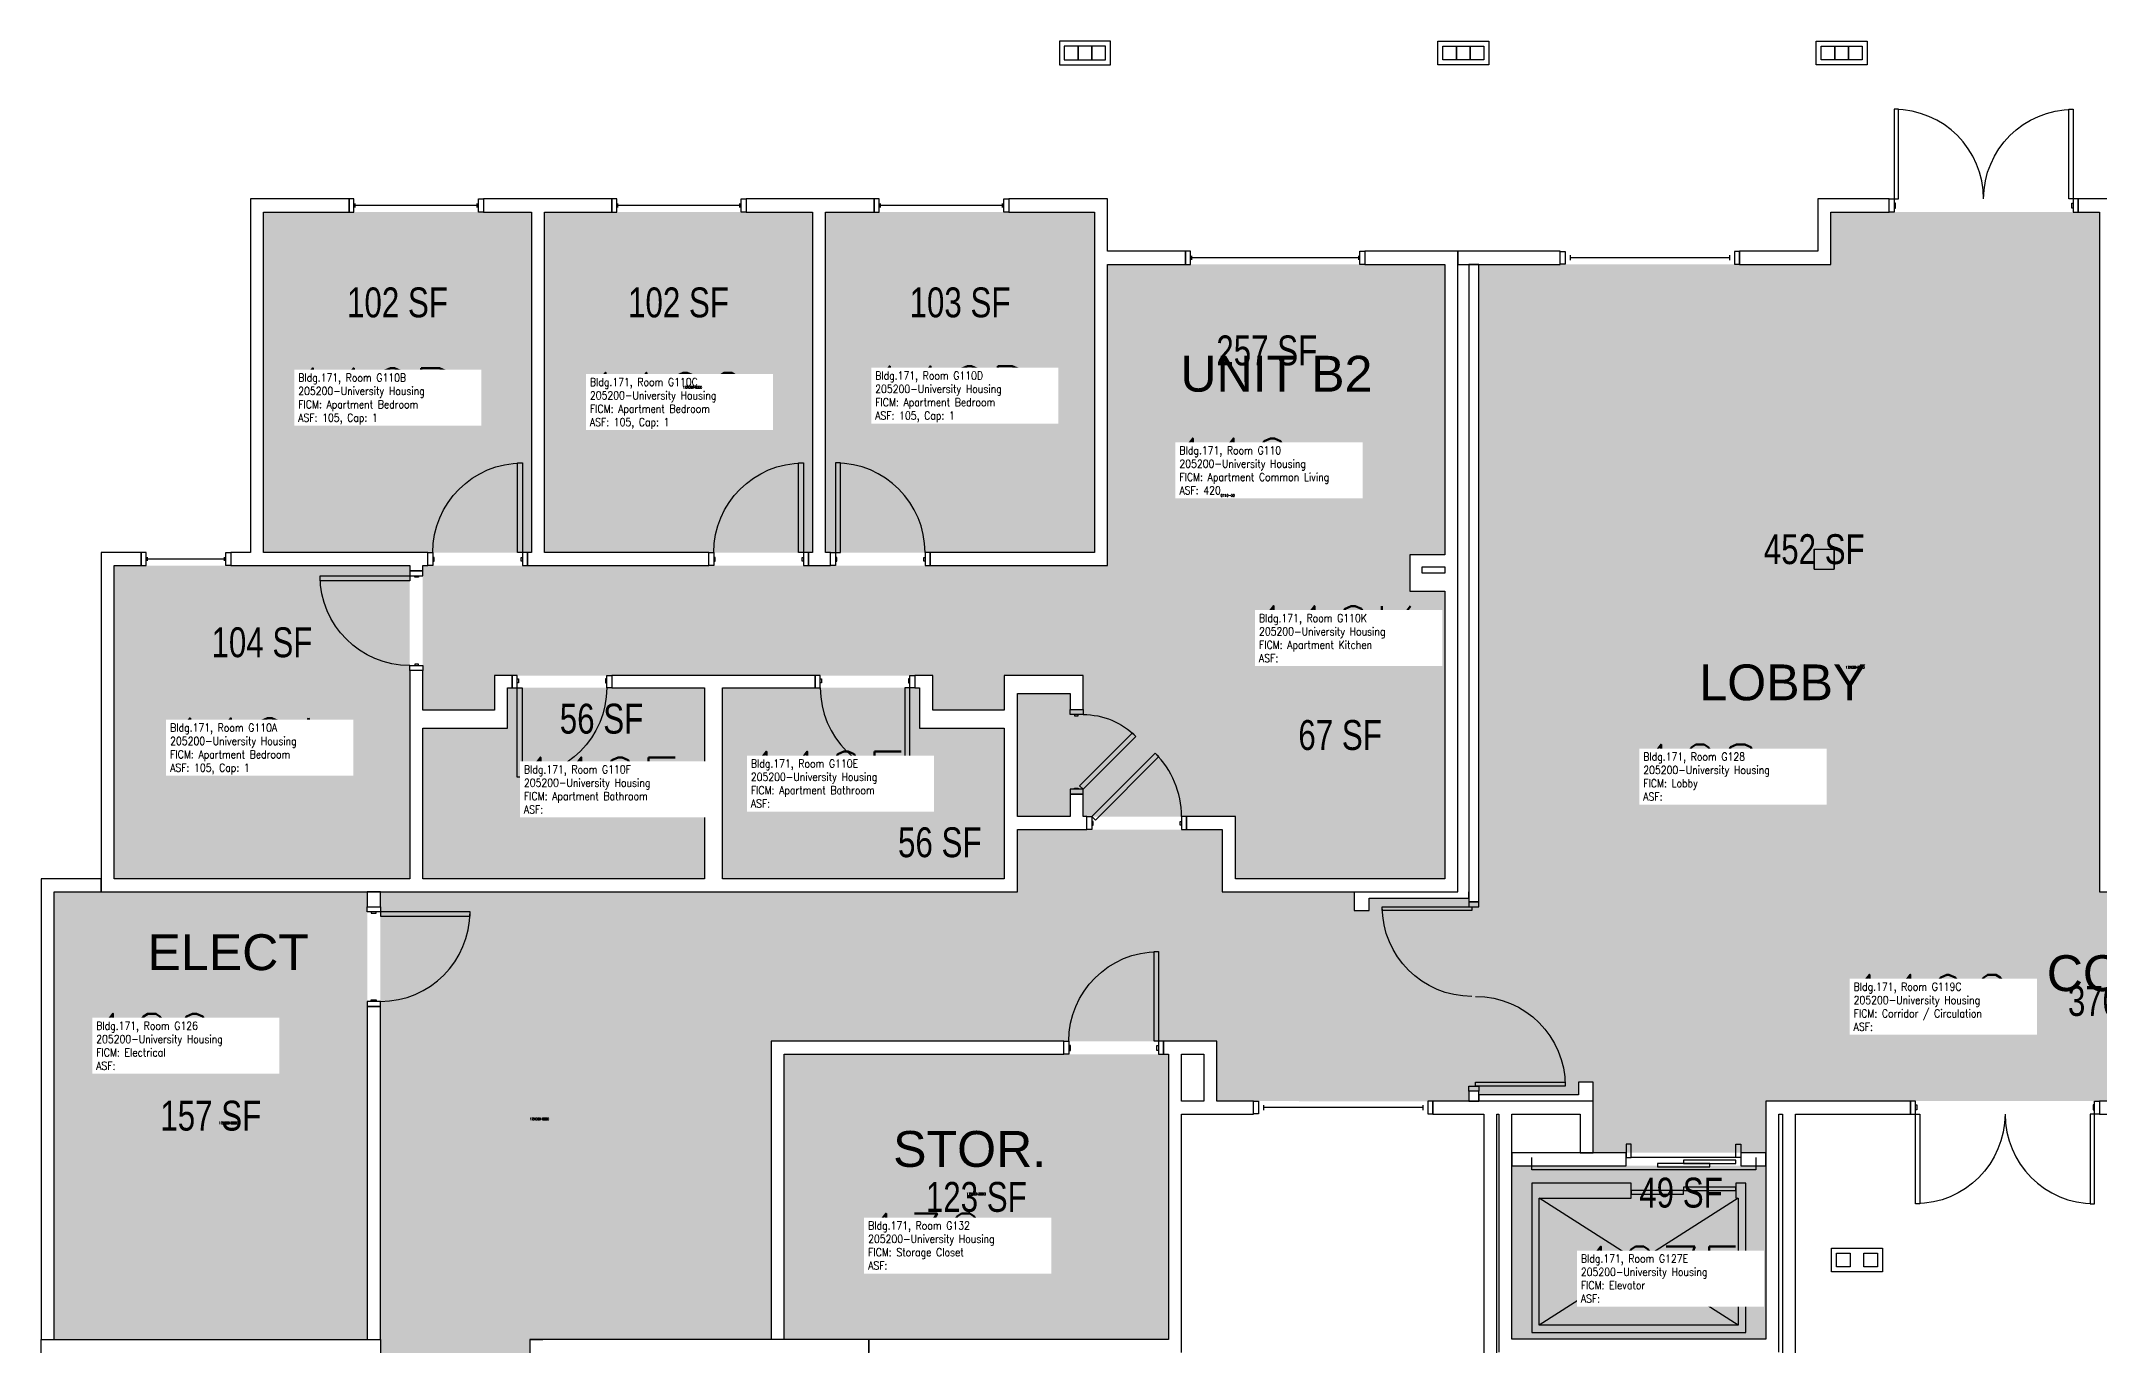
# Model space of a CAD drawing. Header units: inches. Extents: x 1063 to 4030, y -1482 to 1669.
# Drawn here: x 1205 to 2032, y 1145 to 1669 of the extents above; entities that cross this region are included whole.
import ezdxf
from ezdxf.enums import TextEntityAlignment as Align

# ---------------------------------------------------------------- set-up
doc = ezdxf.new("R2010")
doc.units = ezdxf.units.IN
doc.header["$LTSCALE"] = 192
doc.header["$MEASUREMENT"] = 0
for name, color, linetype in [('A-AREA-IDEN', 1, 'Continuous'), ('A-DOOR', 2, 'Continuous'), ('A-GLAZ', 1, 'Continuous'), ('A-IDEN-RNUM', 7, 'Continuous'), ('A-IDEN-SNUM', 4, 'Continuous'), ('A-IDEN-VNUM', 4, 'Continuous'), ('A-WALL', 5, 'Continuous'), ('AREA-TEXT', 3, 'Continuous'), ('Rooms-Category-Color', 7, 'Continuous'), ('Rooms-College-Color', 7, 'Continuous'), ('Rooms-Department-Color', 7, 'Continuous'), ('Rooms-Division-Color', 7, 'Continuous'), ('Rooms-Information', 7, 'Continuous')]:
    doc.layers.add(name, color=color, linetype=linetype)
doc.styles.add('AREA', font='arial.ttf', dxfattribs={"width": 0.75, "height": 12})
doc.styles.add('ROOMSNUMBER', font='txt.shx', dxfattribs={"height": 0.03})
doc.styles.add('ROOMVNUMBER', font='simplex.shx', dxfattribs={"width": 0.85})
doc.styles.get("Standard").update_dxf_attribs({"font": 'arial.ttf'})

msp = doc.modelspace()

# ---------------------------------------------------------------- hatches: boundary and pattern name
h = msp.add_hatch()
h.set_pattern_fill('ANSI31', color=256, style=0)
h.set_pattern_definition([(45, (1169.63128, 1978.21835), (-0.088388348, 0.088388348), [])])
h.paths.add_polyline_path([(1501.1, 1394.27), (1559.84, 1394.27), (1559.84, 1385.06), (1501.1, 1385.06)], flags=9)
at = {"layer": 'Rooms-Category-Color', "true_color": 0x728ef3}
for points in [[(1401.74, 1600.13), (1294.11, 1600.13), (1294.11, 1463.38), (1401.75, 1463.39), (1401.75, 1599.68)], [(1406.99, 1600.13), (1514.61, 1600.13), (1514.63, 1463.39), (1406.99, 1463.38), (1407, 1599.68)], [(1519.86, 1600.13), (1627.86, 1600.13), (1627.86, 1463.38), (1519.86, 1463.38), (1519.88, 1599.68)], [(1768.61, 1579.13), (1633.11, 1579.13), (1633.11, 1458.13), (1358.11, 1458.13), (1358.11, 1400.13), (1386.86, 1400.13), (1386.86, 1414), (1562.9, 1414), (1562.9, 1400.13), (1591.65, 1400.13), (1591.65, 1414), (1623.34, 1414), (1623.34, 1400.38), (1618.09, 1400.38), (1618.09, 1406.75), (1596.9, 1406.75), (1596.9, 1357.38), (1618.09, 1357.38), (1618.09, 1366.38), (1623.34, 1366.38), (1623.34, 1357.38), (1684.47, 1357.38), (1684.47, 1447.88), (1754.61, 1447.88), (1754.61, 1462.5), (1768.61, 1462.5)], [(1234.13, 1332.38), (1234.11, 1458.13), (1352.86, 1458.13), (1352.86, 1332.38)], [(1768.61, 1447.88), (1768.61, 1332.38), (1684.47, 1332.38), (1684.47, 1447.88)], [(1392.13, 1409.12), (1471.25, 1409.12), (1471.25, 1332.38), (1358.13, 1332.38), (1358.11, 1392.88), (1392.11, 1392.88)], [(1478.52, 1332.38), (1591.65, 1332.38), (1591.65, 1392.88), (1557.65, 1392.88), (1557.65, 1409.12), (1478.5, 1409.12)], [(1503.29, 1261.88), (1657.56, 1261.88), (1657.56, 1147.37), (1503.29, 1147.37)]]:
    msp.add_hatch(color=171, dxfattribs=at).paths.add_polyline_path(points)
at = {"layer": 'Rooms-Category-Color', "true_color": 0xadadad}
for points in [[(1782.24, 1579.13), (1782.24, 1327.13), (2031.61, 1327.13), (2031.61, 1600.13), (1923.61, 1600.13), (1923.61, 1579.13)], [(1341.06, 62.62), (1341.06, 430.66), (1316.06, 430.66), (1316.06, 512.98), (1341.06, 512.98), (1341.06, 697.02), (1316.06, 697.02), (1316.06, 779.34), (1341.06, 779.34), (1341.06, 1327.13), (1596.9, 1327.13), (1596.9, 1352.13), (1679.22, 1352.13), (1679.22, 1327.13), (1732.24, 1327.13), (1732.24, 1319.62), (1732.24, 1243.02), (1677.06, 1243.13), (1677.06, 1267.13), (1498.04, 1267.13), (1498.04, 1147.37), (1401.06, 1147.37), (1401.06, 1066.49), (1429.69, 1066.49), (1429.69, 1002.74), (1401.06, 1002.74), (1401.06, 512.98), (1426.06, 512.98), (1426.06, 430.66), (1401.06, 430.66), (1401.06, 62.62)], [(1210.06, 1327.13), (1335.81, 1327.13), (1335.81, 1147.37), (1210.06, 1147.37)], [(2373.33, 1275.37), (2369.79, 1278.9), (2351.87, 1296.82), (2321.57, 1327.13), (2031.61, 1327.13), (1782.24, 1327.13), (1782.24, 1323.13), (1778.24, 1323.13), (1778.24, 1324.63), (1738.24, 1324.63), (1738.24, 1319.62), (1732.24, 1319.62), (1732.24, 1243.02), (1763.74, 1242.96), (1778.24, 1243.13), (1778.24, 1247.13), (1782.24, 1247.13), (1782.24, 1245.63), (1822.24, 1245.63), (1822.24, 1250.63), (1828.24, 1250.63), (1828.24, 1222.38), (1897.49, 1222.38), (1897.49, 1243.13), (2320.71, 1243.13), (2327.36, 1236.48), (2330.9, 1232.94)], [(1795.49, 1147.5), (1897.49, 1147.5), (1897.49, 1217.13), (1795.49, 1217.13)]]:
    msp.add_hatch(color=253, dxfattribs=at).paths.add_polyline_path(points)
at = {"layer": 'Rooms-College-Color', "true_color": 0xadadad}
for points in [[(1401.74, 1600.13), (1294.11, 1600.13), (1294.11, 1463.38), (1401.75, 1463.39), (1401.75, 1599.68)], [(1406.99, 1600.13), (1514.61, 1600.13), (1514.63, 1463.39), (1406.99, 1463.38), (1407, 1599.68)], [(1519.86, 1600.13), (1627.86, 1600.13), (1627.86, 1463.38), (1519.86, 1463.38), (1519.88, 1599.68)], [(1782.24, 1579.13), (1782.24, 1327.13), (2031.61, 1327.13), (2031.61, 1600.13), (1923.61, 1600.13), (1923.61, 1579.13)], [(1768.61, 1579.13), (1633.11, 1579.13), (1633.11, 1458.13), (1358.11, 1458.13), (1358.11, 1400.13), (1386.86, 1400.13), (1386.86, 1414), (1562.9, 1414), (1562.9, 1400.13), (1591.65, 1400.13), (1591.65, 1414), (1623.34, 1414), (1623.34, 1400.38), (1618.09, 1400.38), (1618.09, 1406.75), (1596.9, 1406.75), (1596.9, 1357.38), (1618.09, 1357.38), (1618.09, 1366.38), (1623.34, 1366.38), (1623.34, 1357.38), (1684.47, 1357.38), (1684.47, 1447.88), (1754.61, 1447.88), (1754.61, 1462.5), (1768.61, 1462.5)], [(1234.13, 1332.38), (1234.11, 1458.13), (1352.86, 1458.13), (1352.86, 1332.38)], [(1768.61, 1447.88), (1768.61, 1332.38), (1684.47, 1332.38), (1684.47, 1447.88)], [(1392.13, 1409.12), (1471.25, 1409.12), (1471.25, 1332.38), (1358.13, 1332.38), (1358.11, 1392.88), (1392.11, 1392.88)], [(1478.52, 1332.38), (1591.65, 1332.38), (1591.65, 1392.88), (1557.65, 1392.88), (1557.65, 1409.12), (1478.5, 1409.12)], [(1341.06, 62.62), (1341.06, 430.66), (1316.06, 430.66), (1316.06, 512.98), (1341.06, 512.98), (1341.06, 697.02), (1316.06, 697.02), (1316.06, 779.34), (1341.06, 779.34), (1341.06, 1327.13), (1596.9, 1327.13), (1596.9, 1352.13), (1679.22, 1352.13), (1679.22, 1327.13), (1732.24, 1327.13), (1732.24, 1319.62), (1732.24, 1243.02), (1677.06, 1243.13), (1677.06, 1267.13), (1498.04, 1267.13), (1498.04, 1147.37), (1401.06, 1147.37), (1401.06, 1066.49), (1429.69, 1066.49), (1429.69, 1002.74), (1401.06, 1002.74), (1401.06, 512.98), (1426.06, 512.98), (1426.06, 430.66), (1401.06, 430.66), (1401.06, 62.62)], [(1210.06, 1327.13), (1335.81, 1327.13), (1335.81, 1147.37), (1210.06, 1147.37)], [(2373.33, 1275.37), (2369.79, 1278.9), (2351.87, 1296.82), (2321.57, 1327.13), (2031.61, 1327.13), (1782.24, 1327.13), (1782.24, 1323.13), (1778.24, 1323.13), (1778.24, 1324.63), (1738.24, 1324.63), (1738.24, 1319.62), (1732.24, 1319.62), (1732.24, 1243.02), (1763.74, 1242.96), (1778.24, 1243.13), (1778.24, 1247.13), (1782.24, 1247.13), (1782.24, 1245.63), (1822.24, 1245.63), (1822.24, 1250.63), (1828.24, 1250.63), (1828.24, 1222.38), (1897.49, 1222.38), (1897.49, 1243.13), (2320.71, 1243.13), (2327.36, 1236.48), (2330.9, 1232.94)], [(1503.29, 1261.88), (1657.56, 1261.88), (1657.56, 1147.37), (1503.29, 1147.37)], [(1795.49, 1147.5), (1897.49, 1147.5), (1897.49, 1217.13), (1795.49, 1217.13)]]:
    msp.add_hatch(color=253, dxfattribs=at).paths.add_polyline_path(points)
at = {"layer": 'Rooms-Department-Color', "true_color": 0x604aed}
for points in [[(1401.74, 1600.13), (1294.11, 1600.13), (1294.11, 1463.38), (1401.75, 1463.39), (1401.75, 1599.68)], [(1406.99, 1600.13), (1514.61, 1600.13), (1514.63, 1463.39), (1406.99, 1463.38), (1407, 1599.68)], [(1519.86, 1600.13), (1627.86, 1600.13), (1627.86, 1463.38), (1519.86, 1463.38), (1519.88, 1599.68)], [(1768.61, 1579.13), (1633.11, 1579.13), (1633.11, 1458.13), (1358.11, 1458.13), (1358.11, 1400.13), (1386.86, 1400.13), (1386.86, 1414), (1562.9, 1414), (1562.9, 1400.13), (1591.65, 1400.13), (1591.65, 1414), (1623.34, 1414), (1623.34, 1400.38), (1618.09, 1400.38), (1618.09, 1406.75), (1596.9, 1406.75), (1596.9, 1357.38), (1618.09, 1357.38), (1618.09, 1366.38), (1623.34, 1366.38), (1623.34, 1357.38), (1684.47, 1357.38), (1684.47, 1447.88), (1754.61, 1447.88), (1754.61, 1462.5), (1768.61, 1462.5)], [(1234.13, 1332.38), (1234.11, 1458.13), (1352.86, 1458.13), (1352.86, 1332.38)], [(1768.61, 1447.88), (1768.61, 1332.38), (1684.47, 1332.38), (1684.47, 1447.88)], [(1392.13, 1409.12), (1471.25, 1409.12), (1471.25, 1332.38), (1358.13, 1332.38), (1358.11, 1392.88), (1392.11, 1392.88)], [(1478.52, 1332.38), (1591.65, 1332.38), (1591.65, 1392.88), (1557.65, 1392.88), (1557.65, 1409.12), (1478.5, 1409.12)], [(1503.29, 1261.88), (1657.56, 1261.88), (1657.56, 1147.37), (1503.29, 1147.37)]]:
    msp.add_hatch(color=173, dxfattribs=at).paths.add_polyline_path(points)
at = {"layer": 'Rooms-Department-Color', "true_color": 0xacacac}
for points in [[(1782.24, 1579.13), (1782.24, 1327.13), (2031.61, 1327.13), (2031.61, 1600.13), (1923.61, 1600.13), (1923.61, 1579.13)], [(1341.06, 62.62), (1341.06, 430.66), (1316.06, 430.66), (1316.06, 512.98), (1341.06, 512.98), (1341.06, 697.02), (1316.06, 697.02), (1316.06, 779.34), (1341.06, 779.34), (1341.06, 1327.13), (1596.9, 1327.13), (1596.9, 1352.13), (1679.22, 1352.13), (1679.22, 1327.13), (1732.24, 1327.13), (1732.24, 1319.62), (1732.24, 1243.02), (1677.06, 1243.13), (1677.06, 1267.13), (1498.04, 1267.13), (1498.04, 1147.37), (1401.06, 1147.37), (1401.06, 1066.49), (1429.69, 1066.49), (1429.69, 1002.74), (1401.06, 1002.74), (1401.06, 512.98), (1426.06, 512.98), (1426.06, 430.66), (1401.06, 430.66), (1401.06, 62.62)], [(1210.06, 1327.13), (1335.81, 1327.13), (1335.81, 1147.37), (1210.06, 1147.37)], [(2373.33, 1275.37), (2369.79, 1278.9), (2351.87, 1296.82), (2321.57, 1327.13), (2031.61, 1327.13), (1782.24, 1327.13), (1782.24, 1323.13), (1778.24, 1323.13), (1778.24, 1324.63), (1738.24, 1324.63), (1738.24, 1319.62), (1732.24, 1319.62), (1732.24, 1243.02), (1763.74, 1242.96), (1778.24, 1243.13), (1778.24, 1247.13), (1782.24, 1247.13), (1782.24, 1245.63), (1822.24, 1245.63), (1822.24, 1250.63), (1828.24, 1250.63), (1828.24, 1222.38), (1897.49, 1222.38), (1897.49, 1243.13), (2320.71, 1243.13), (2327.36, 1236.48), (2330.9, 1232.94)], [(1795.49, 1147.5), (1897.49, 1147.5), (1897.49, 1217.13), (1795.49, 1217.13)]]:
    msp.add_hatch(color=253, dxfattribs=at).paths.add_polyline_path(points)
at = {"layer": 'Rooms-Division-Color', "true_color": 0x604aed}
for points in [[(1401.74, 1600.13), (1294.11, 1600.13), (1294.11, 1463.38), (1401.75, 1463.39), (1401.75, 1599.68)], [(1406.99, 1600.13), (1514.61, 1600.13), (1514.63, 1463.39), (1406.99, 1463.38), (1407, 1599.68)], [(1519.86, 1600.13), (1627.86, 1600.13), (1627.86, 1463.38), (1519.86, 1463.38), (1519.88, 1599.68)], [(1768.61, 1579.13), (1633.11, 1579.13), (1633.11, 1458.13), (1358.11, 1458.13), (1358.11, 1400.13), (1386.86, 1400.13), (1386.86, 1414), (1562.9, 1414), (1562.9, 1400.13), (1591.65, 1400.13), (1591.65, 1414), (1623.34, 1414), (1623.34, 1400.38), (1618.09, 1400.38), (1618.09, 1406.75), (1596.9, 1406.75), (1596.9, 1357.38), (1618.09, 1357.38), (1618.09, 1366.38), (1623.34, 1366.38), (1623.34, 1357.38), (1684.47, 1357.38), (1684.47, 1447.88), (1754.61, 1447.88), (1754.61, 1462.5), (1768.61, 1462.5)], [(1234.13, 1332.38), (1234.11, 1458.13), (1352.86, 1458.13), (1352.86, 1332.38)], [(1768.61, 1447.88), (1768.61, 1332.38), (1684.47, 1332.38), (1684.47, 1447.88)], [(1392.13, 1409.12), (1471.25, 1409.12), (1471.25, 1332.38), (1358.13, 1332.38), (1358.11, 1392.88), (1392.11, 1392.88)], [(1478.52, 1332.38), (1591.65, 1332.38), (1591.65, 1392.88), (1557.65, 1392.88), (1557.65, 1409.12), (1478.5, 1409.12)], [(1503.29, 1261.88), (1657.56, 1261.88), (1657.56, 1147.37), (1503.29, 1147.37)]]:
    msp.add_hatch(color=173, dxfattribs=at).paths.add_polyline_path(points)
at = {"layer": 'Rooms-Division-Color', "true_color": 0xadadad}
for points in [[(1782.24, 1579.13), (1782.24, 1327.13), (2031.61, 1327.13), (2031.61, 1600.13), (1923.61, 1600.13), (1923.61, 1579.13)], [(1341.06, 62.62), (1341.06, 430.66), (1316.06, 430.66), (1316.06, 512.98), (1341.06, 512.98), (1341.06, 697.02), (1316.06, 697.02), (1316.06, 779.34), (1341.06, 779.34), (1341.06, 1327.13), (1596.9, 1327.13), (1596.9, 1352.13), (1679.22, 1352.13), (1679.22, 1327.13), (1732.24, 1327.13), (1732.24, 1319.62), (1732.24, 1243.02), (1677.06, 1243.13), (1677.06, 1267.13), (1498.04, 1267.13), (1498.04, 1147.37), (1401.06, 1147.37), (1401.06, 1066.49), (1429.69, 1066.49), (1429.69, 1002.74), (1401.06, 1002.74), (1401.06, 512.98), (1426.06, 512.98), (1426.06, 430.66), (1401.06, 430.66), (1401.06, 62.62)], [(1210.06, 1327.13), (1335.81, 1327.13), (1335.81, 1147.37), (1210.06, 1147.37)], [(2373.33, 1275.37), (2369.79, 1278.9), (2351.87, 1296.82), (2321.57, 1327.13), (2031.61, 1327.13), (1782.24, 1327.13), (1782.24, 1323.13), (1778.24, 1323.13), (1778.24, 1324.63), (1738.24, 1324.63), (1738.24, 1319.62), (1732.24, 1319.62), (1732.24, 1243.02), (1763.74, 1242.96), (1778.24, 1243.13), (1778.24, 1247.13), (1782.24, 1247.13), (1782.24, 1245.63), (1822.24, 1245.63), (1822.24, 1250.63), (1828.24, 1250.63), (1828.24, 1222.38), (1897.49, 1222.38), (1897.49, 1243.13), (2320.71, 1243.13), (2327.36, 1236.48), (2330.9, 1232.94)], [(1795.49, 1147.5), (1897.49, 1147.5), (1897.49, 1217.13), (1795.49, 1217.13)]]:
    msp.add_hatch(color=253, dxfattribs=at).paths.add_polyline_path(points)

# ---------------------------------------------------------------- linework, layer by layer
at = {"layer": 'A-DOOR'}
for p, q in [((1950.77, 1641.38), (1949.02, 1641.38)), ((1949.02, 1641.38), (1949.02, 1605.38)), ((1950.77, 1605.38), (1950.77, 1641.38)), ((2019.27, 1605.38), (2019.27, 1641.38)), ((2019.27, 1641.38), (2021.02, 1641.38)), ((2021.02, 1641.38), (2021.02, 1605.38)), ((1947.02, 1600.13), (1947.02, 1605.38)), ((1947.02, 1605.38), (1949.02, 1605.38)), ((1949.02, 1605.38), (1950.77, 1605.38)), ((1949.02, 1605.38), (1949.02, 1600.13)), ((2021.02, 1605.38), (2019.27, 1605.38)), ((2023.02, 1605.38), (2021.02, 1605.38)), ((2021.02, 1605.38), (2021.02, 1600.13)), ((2023.02, 1600.13), (2023.02, 1605.38)), ((1949.02, 1600.13), (1947.02, 1600.13)), ((1949.64, 1603.63), (1949.02, 1603.63)), ((1949.02, 1603.63), (1949.02, 1601.63)), ((1949.02, 1601.63), (1949.64, 1601.63)), ((1949.64, 1601.63), (1949.64, 1603.63)), ((2020.39, 1601.63), (2020.39, 1603.63)), ((2020.39, 1603.63), (2021.02, 1603.63)), ((2021.02, 1601.63), (2020.39, 1601.63)), ((2021.02, 1603.63), (2021.02, 1601.63)), ((2021.02, 1600.13), (2023.02, 1600.13)), ((1782.24, 1323.13), (1778.24, 1323.13)), ((1778.24, 1323.13), (1778.24, 1321.12)), ((1782.24, 1321.12), (1782.24, 1323.13)), ((1335.81, 1319.13), (1335.81, 1321.12)), ((1335.81, 1321.12), (1341.06, 1321.12)), ((1341.06, 1319.13), (1335.81, 1319.13)), ((1337.31, 1319.13), (1337.31, 1318.5)), ((1339.31, 1319.13), (1337.31, 1319.13)), ((1337.31, 1318.5), (1339.31, 1318.5)), ((1339.31, 1318.5), (1339.31, 1319.13)), ((1341.06, 1321.12), (1341.06, 1319.13)), ((1341.06, 1319.13), (1341.06, 1317.38)), ((1377.06, 1319.13), (1341.06, 1319.13)), ((1341.06, 1317.38), (1377.06, 1317.38)), ((1377.06, 1317.38), (1377.06, 1319.13)), ((1743.49, 1321.12), (1779.49, 1321.12)), ((1743.49, 1319.62), (1743.49, 1321.12)), ((1779.49, 1319.62), (1743.49, 1319.62)), ((1778.24, 1321.12), (1782.24, 1321.12)), ((1779.49, 1321.12), (1779.49, 1319.62)), ((1651.81, 1267.13), (1651.81, 1303.13)), ((1651.81, 1303.13), (1653.56, 1303.13)), ((1653.56, 1303.13), (1653.56, 1267.13)), ((1335.81, 1283.13), (1335.81, 1281.13)), ((1341.06, 1283.13), (1335.81, 1283.13)), ((1337.31, 1283.13), (1337.31, 1283.75)), ((1337.31, 1283.75), (1339.31, 1283.75)), ((1339.31, 1283.13), (1337.31, 1283.13)), ((1339.31, 1283.75), (1339.31, 1283.13)), ((1341.06, 1281.13), (1341.06, 1283.13)), ((1335.81, 1281.13), (1341.06, 1281.13)), ((1615.56, 1261.88), (1615.56, 1267.13)), ((1615.56, 1267.13), (1617.56, 1267.13)), ((1617.56, 1267.13), (1617.56, 1261.88)), ((1618.19, 1265.38), (1617.56, 1265.38)), ((1617.56, 1265.38), (1617.56, 1263.38)), ((1618.19, 1263.38), (1618.19, 1265.38)), ((1653.56, 1267.13), (1651.81, 1267.13)), ((1652.94, 1263.38), (1652.94, 1265.38)), ((1652.94, 1265.38), (1653.56, 1265.38)), ((1655.56, 1267.13), (1653.56, 1267.13)), ((1653.56, 1267.13), (1653.56, 1261.88)), ((1653.56, 1265.38), (1653.56, 1263.38)), ((1655.56, 1261.88), (1655.56, 1267.13)), ((1617.56, 1261.88), (1615.56, 1261.88)), ((1617.56, 1263.38), (1618.19, 1263.38)), ((1653.56, 1263.38), (1652.94, 1263.38)), ((1653.56, 1261.88), (1655.56, 1261.88)), ((1778.24, 1247.13), (1778.24, 1249.13)), ((1778.24, 1249.13), (1782.24, 1249.13)), ((1780.99, 1249.13), (1780.99, 1250.63)), ((1780.99, 1250.63), (1816.99, 1250.63)), ((1816.99, 1249.13), (1780.99, 1249.13)), ((1782.24, 1249.13), (1782.24, 1247.13)), ((1816.99, 1250.63), (1816.99, 1249.13)), ((1782.24, 1247.13), (1778.24, 1247.13)), ((1957.61, 1243.13), (1955.61, 1243.13)), ((1955.61, 1243.13), (1955.61, 1237.88)), ((1957.61, 1237.88), (1957.61, 1243.13)), ((1957.61, 1241.63), (1958.24, 1241.63)), ((1957.61, 1239.63), (1957.61, 1241.63)), ((1958.24, 1241.63), (1958.24, 1239.63)), ((2029.61, 1241.63), (2028.99, 1241.63)), ((2028.99, 1241.63), (2028.99, 1239.63)), ((2029.61, 1243.13), (2031.61, 1243.13)), ((2029.61, 1237.88), (2029.61, 1243.13)), ((2029.61, 1239.63), (2029.61, 1241.63)), ((2031.61, 1243.13), (2031.61, 1237.88)), ((1955.61, 1237.88), (1957.61, 1237.88)), ((1958.24, 1239.63), (1957.61, 1239.63)), ((1957.61, 1237.88), (1959.36, 1237.88)), ((1957.61, 1201.88), (1957.61, 1237.88)), ((1959.36, 1237.88), (1959.36, 1201.88)), ((2029.61, 1237.88), (2027.86, 1237.88)), ((2027.86, 1237.88), (2027.86, 1201.88)), ((2028.99, 1239.63), (2029.61, 1239.63)), ((2029.61, 1201.88), (2029.61, 1237.88)), ((2031.61, 1237.88), (2029.61, 1237.88)), ((1843.49, 1225.75), (1841.49, 1225.75)), ((1841.49, 1225.75), (1841.49, 1220.5)), ((1843.49, 1220.5), (1843.49, 1225.75)), ((1885.49, 1225.75), (1887.49, 1225.75)), ((1885.49, 1220.5), (1885.49, 1225.75)), ((1887.49, 1225.75), (1887.49, 1220.5)), ((1803.49, 1215.5), (1803.49, 1220.5)), ((1841.49, 1220.5), (1843.49, 1220.5)), ((1885.49, 1220.5), (1843.49, 1220.5)), ((1887.49, 1220.5), (1885.49, 1220.5)), ((1893.49, 1220.5), (1893.49, 1215.5)), ((1893.49, 1215.5), (1803.49, 1215.5)), ((1885.49, 1208.5), (1864.49, 1208.5)), ((1864.49, 1208.5), (1864.49, 1207.13)), ((1885.49, 1207.13), (1885.49, 1208.5)), ((1864.49, 1207.13), (1843.49, 1207.13)), ((1843.49, 1207.13), (1843.49, 1205.75)), ((1843.49, 1205.75), (1864.49, 1205.75)), ((1864.49, 1205.75), (1864.49, 1207.13)), ((1864.49, 1207.13), (1885.49, 1207.13)), ((1959.36, 1201.88), (1957.61, 1201.88)), ((2027.86, 1201.88), (2029.61, 1201.88))]:
    msp.add_line(p, q, dxfattribs=at)
for points in [[(1398.11, 1463.38), (1396.11, 1463.38), (1396.11, 1499.38), (1398.11, 1499.38)], [(1510.99, 1463.38), (1508.99, 1463.38), (1508.99, 1499.38), (1510.99, 1499.38)], [(1523.86, 1463.38), (1525.86, 1463.38), (1525.86, 1499.38), (1523.86, 1499.38)], [(1358.11, 1454), (1358.11, 1456), (1352.86, 1456), (1352.86, 1454)], [(1362.11, 1458.13), (1360.11, 1458.13), (1360.11, 1463.38), (1362.11, 1463.38)], [(1362.11, 1459.88), (1362.61, 1459.88), (1362.61, 1461.38), (1362.11, 1461.38)], [(1398.11, 1459.88), (1397.61, 1459.88), (1397.61, 1461.38), (1398.11, 1461.38)], [(1398.11, 1458.13), (1400.11, 1458.13), (1400.11, 1463.38), (1398.11, 1463.38)], [(1474.99, 1458.13), (1472.99, 1458.13), (1472.99, 1463.38), (1474.99, 1463.38)], [(1474.99, 1459.88), (1475.49, 1459.88), (1475.49, 1461.38), (1474.99, 1461.38)], [(1510.99, 1459.88), (1510.49, 1459.88), (1510.49, 1461.38), (1510.99, 1461.38)], [(1510.99, 1458.13), (1512.99, 1458.13), (1512.99, 1463.38), (1510.99, 1463.38)], [(1523.86, 1458.13), (1521.86, 1458.13), (1521.86, 1463.38), (1523.86, 1463.38)], [(1523.86, 1459.88), (1524.36, 1459.88), (1524.36, 1461.38), (1523.86, 1461.38)], [(1559.86, 1459.88), (1559.36, 1459.88), (1559.36, 1461.38), (1559.86, 1461.38)], [(1559.86, 1458.13), (1561.86, 1458.13), (1561.86, 1463.38), (1559.86, 1463.38)], [(1352.86, 1454), (1352.86, 1452), (1316.86, 1452), (1316.86, 1454)], [(1356.36, 1454), (1356.36, 1453.5), (1354.86, 1453.5), (1354.86, 1454)], [(1358.11, 1418), (1358.11, 1416), (1352.86, 1416), (1352.86, 1418)], [(1356.36, 1418), (1356.36, 1418.5), (1354.86, 1418.5), (1354.86, 1418)], [(1396, 1414), (1394, 1414), (1394, 1409.12), (1396, 1409.12)], [(1432, 1414), (1434, 1414), (1434, 1409.12), (1432, 1409.12)], [(1517.75, 1414), (1515.75, 1414), (1515.75, 1409.12), (1517.75, 1409.12)], [(1553.75, 1414), (1555.75, 1414), (1555.75, 1409.12), (1553.75, 1409.12)], [(1396, 1412.62), (1396.5, 1412.62), (1396.5, 1411.12), (1396, 1411.12)], [(1396, 1409.12), (1398, 1409.12), (1398, 1373.12), (1396, 1373.12)], [(1432, 1412.62), (1431.5, 1412.62), (1431.5, 1411.12), (1432, 1411.12)], [(1517.75, 1412.62), (1518.25, 1412.62), (1518.25, 1411.12), (1517.75, 1411.12)], [(1553.75, 1409.12), (1551.75, 1409.12), (1551.75, 1373.12), (1553.75, 1373.12)], [(1553.75, 1412.62), (1553.25, 1412.62), (1553.25, 1411.12), (1553.75, 1411.12)], [(1618.09, 1398.33), (1618.09, 1400.33), (1623.34, 1400.33), (1623.34, 1398.33)], [(1619.84, 1398.33), (1619.84, 1397.83), (1621.34, 1397.83), (1621.34, 1398.33)], [(1623.34, 1368.33), (1621.93, 1369.74), (1643.14, 1390.95), (1644.56, 1389.54)], [(1626.83, 1357.38), (1628.25, 1355.96), (1653.7, 1381.42), (1652.29, 1382.83)], [(1618.09, 1368.33), (1618.09, 1366.33), (1623.34, 1366.33), (1623.34, 1368.33)], [(1619.84, 1368.33), (1619.84, 1368.83), (1621.34, 1368.83), (1621.34, 1368.33)], [(1626.83, 1352.13), (1624.83, 1352.13), (1624.83, 1357.38), (1626.83, 1357.38)], [(1662.83, 1352.13), (1664.83, 1352.13), (1664.83, 1357.38), (1662.83, 1357.38)], [(1626.83, 1353.88), (1627.33, 1353.88), (1627.33, 1355.38), (1626.83, 1355.38)], [(1662.83, 1353.88), (1662.33, 1353.88), (1662.33, 1355.38), (1662.83, 1355.38)], [(1874.99, 1216.63), (1874.99, 1218), (1853.99, 1218), (1853.99, 1216.63)], [(1885.49, 1218), (1885.49, 1219.38), (1864.49, 1219.38), (1864.49, 1218)]]:
    msp.add_lwpolyline(points, close=True, dxfattribs=at)
for centre, start, end in [((1949.02, 1605.38), 0, 90), ((1523.86, 1463.38), 0, 90), ((1553.75, 1409.12), 180, 270), ((1626.83, 1357.38), 0, 45), ((1341.06, 1319.13), 270, 0), ((2029.61, 1237.88), 180, 270)]:
    msp.add_arc(centre, 36, start, end, dxfattribs=at)
at = {"layer": 'A-DOOR', "extrusion": (0, 0, -1)}
for centre, radius, start, end in [((-2021.02, 1605.38), 36, 0, 90), ((-1398.11, 1463.38), 36, 0, 90), ((-1510.99, 1463.38), 36, 0, 90), ((-1352.86, 1454), 36, 270, 0), ((-1396, 1409.12), 36, 180, 270), ((-1623.34, 1368.33), 30, 90, 135), ((-1779.49, 1321.12), 36, 270, 360), ((-1653.56, 1267.13), 36, 360, 90), ((-1780.99, 1249.13), 36, 90, 180), ((-1957.61, 1237.88), 36, 180, 270)]:
    msp.add_arc(centre, radius, start, end, dxfattribs=at)
at = {"layer": 'A-GLAZ'}
for p, q in [((1330.96, 1602), (1330.96, 1603.5)), ((1379.96, 1602.75), (1330.96, 1602.75)), ((1379.96, 1602), (1379.96, 1603.5)), ((1436.49, 1602), (1436.49, 1603.5)), ((1485.49, 1602.75), (1436.49, 1602.75)), ((1485.49, 1602), (1485.49, 1603.5)), ((1541.96, 1602), (1541.96, 1603.5)), ((1590.96, 1602.75), (1541.96, 1602.75)), ((1590.96, 1602), (1590.96, 1603.5)), ((1667, 1581), (1667, 1582.5)), ((1734, 1581.75), (1667, 1581.75)), ((1734, 1581), (1734, 1582.5)), ((1814.98, 1579.25), (1814.98, 1584.25)), ((1814.98, 1584.25), (1816.98, 1584.25)), ((1816.98, 1584.25), (1816.98, 1579.25)), ((1818.98, 1582.75), (1818.98, 1580.75)), ((1882.98, 1581.75), (1818.98, 1581.75)), ((1882.98, 1582.75), (1882.98, 1580.75)), ((1886.98, 1584.25), (1884.98, 1584.25)), ((1884.98, 1584.25), (1884.98, 1579.25)), ((1886.98, 1579.25), (1886.98, 1584.25)), ((1816.98, 1579.25), (1814.98, 1579.25)), ((1884.98, 1579.25), (1886.98, 1579.25)), ((1247.49, 1460), (1247.49, 1461.5)), ((1278.49, 1460.75), (1247.49, 1460.75)), ((1278.49, 1460), (1278.49, 1461.5)), ((1691.74, 1238), (1691.74, 1243)), ((1691.74, 1243), (1693.74, 1243)), ((1693.74, 1243), (1693.74, 1238)), ((1695.74, 1241.5), (1695.74, 1239.5)), ((1759.74, 1240.5), (1695.74, 1240.5)), ((1759.74, 1241.5), (1759.74, 1239.5)), ((1763.74, 1243), (1761.74, 1243)), ((1761.74, 1243), (1761.74, 1238)), ((1763.74, 1238), (1763.74, 1243)), ((1693.74, 1238), (1691.74, 1238)), ((1761.74, 1238), (1763.74, 1238))]:
    msp.add_line(p, q, dxfattribs=at)
for points in [[(1330.46, 1605.38), (1328.46, 1605.38), (1328.46, 1600.13), (1330.46, 1600.13)], [(1380.46, 1605.38), (1382.46, 1605.38), (1382.46, 1600.13), (1380.46, 1600.13)], [(1435.99, 1605.38), (1433.99, 1605.38), (1433.99, 1600.13), (1435.99, 1600.13)], [(1485.99, 1605.38), (1487.99, 1605.38), (1487.99, 1600.13), (1485.99, 1600.13)], [(1541.46, 1605.38), (1539.46, 1605.38), (1539.46, 1600.13), (1541.46, 1600.13)], [(1591.46, 1605.38), (1593.46, 1605.38), (1593.46, 1600.13), (1591.46, 1600.13)], [(1666.5, 1584.38), (1664.5, 1584.38), (1664.5, 1579.13), (1666.5, 1579.13)], [(1734.5, 1584.38), (1736.5, 1584.38), (1736.5, 1579.13), (1734.5, 1579.13)], [(1246.99, 1463.38), (1244.99, 1463.38), (1244.99, 1458.13), (1246.99, 1458.13)], [(1278.99, 1463.38), (1280.99, 1463.38), (1280.99, 1458.13), (1278.99, 1458.13)]]:
    msp.add_lwpolyline(points, close=True, dxfattribs=at)
at = {"layer": 'A-WALL'}
for p, q in [((1634.27, 1668.75), (1613.77, 1668.75)), ((1613.77, 1668.75), (1613.77, 1659.25)), ((1621.27, 1666.75), (1615.77, 1666.75)), ((1615.77, 1666.75), (1615.77, 1661.25)), ((1626.77, 1666.75), (1621.27, 1666.75)), ((1621.27, 1666.75), (1621.27, 1661.25)), ((1621.27, 1661.25), (1621.27, 1666.75)), ((1626.77, 1661.25), (1626.77, 1666.75)), ((1632.27, 1666.75), (1626.77, 1666.75)), ((1626.77, 1666.75), (1626.77, 1661.25)), ((1632.27, 1661.25), (1632.27, 1666.75)), ((1634.27, 1659.25), (1634.27, 1668.75)), ((1765.77, 1668.75), (1786.27, 1668.75)), ((1765.77, 1659.25), (1765.77, 1668.75)), ((1767.77, 1666.75), (1773.27, 1666.75)), ((1767.77, 1661.25), (1767.77, 1666.75)), ((1773.27, 1666.75), (1778.77, 1666.75)), ((1773.27, 1661.25), (1773.27, 1666.75)), ((1773.27, 1666.75), (1773.27, 1661.25)), ((1778.77, 1666.75), (1778.77, 1661.25)), ((1778.77, 1666.75), (1784.27, 1666.75)), ((1778.77, 1661.25), (1778.77, 1666.75)), ((1784.27, 1666.75), (1784.27, 1661.25)), ((1786.27, 1668.75), (1786.27, 1659.25)), ((1917.77, 1668.75), (1938.27, 1668.75)), ((1917.77, 1659.25), (1917.77, 1668.75)), ((1919.77, 1666.75), (1925.27, 1666.75)), ((1919.77, 1661.25), (1919.77, 1666.75)), ((1925.27, 1666.75), (1930.77, 1666.75)), ((1925.27, 1661.25), (1925.27, 1666.75)), ((1925.27, 1666.75), (1925.27, 1661.25)), ((1930.77, 1666.75), (1930.77, 1661.25)), ((1930.77, 1666.75), (1936.27, 1666.75)), ((1930.77, 1661.25), (1930.77, 1666.75)), ((1936.27, 1666.75), (1936.27, 1661.25)), ((1938.27, 1668.75), (1938.27, 1659.25)), ((1613.77, 1659.25), (1634.27, 1659.25)), ((1615.77, 1661.25), (1621.27, 1661.25)), ((1621.27, 1661.25), (1626.77, 1661.25)), ((1626.77, 1661.25), (1632.27, 1661.25)), ((1786.27, 1659.25), (1765.77, 1659.25)), ((1773.27, 1661.25), (1767.77, 1661.25)), ((1778.77, 1661.25), (1773.27, 1661.25)), ((1784.27, 1661.25), (1778.77, 1661.25)), ((1938.27, 1659.25), (1917.77, 1659.25)), ((1925.27, 1661.25), (1919.77, 1661.25)), ((1930.77, 1661.25), (1925.27, 1661.25)), ((1936.27, 1661.25), (1930.77, 1661.25)), ((1288.86, 1605.38), (1288.86, 1463.38)), ((1328.46, 1605.38), (1288.86, 1605.38)), ((1328.46, 1600.13), (1328.46, 1605.38)), ((1382.46, 1605.38), (1382.46, 1600.13)), ((1433.99, 1605.38), (1382.46, 1605.38)), ((1433.99, 1600.13), (1433.99, 1605.38)), ((1539.46, 1605.38), (1487.99, 1605.38)), ((1487.99, 1605.38), (1487.99, 1600.13)), ((1539.46, 1600.13), (1539.46, 1605.38)), ((1633.11, 1605.38), (1593.46, 1605.38)), ((1593.46, 1605.38), (1593.46, 1600.13)), ((1633.11, 1584.38), (1633.11, 1605.38)), ((1947.02, 1605.38), (1918.36, 1605.38)), ((1918.36, 1605.38), (1918.36, 1584.38)), ((1947.02, 1600.13), (1947.02, 1605.38)), ((2038.36, 1605.38), (2023.02, 1605.38)), ((2023.02, 1605.38), (2023.02, 1600.13)), ((1294.11, 1463.38), (1294.11, 1600.13)), ((1294.11, 1600.13), (1328.46, 1600.13)), ((1382.46, 1600.13), (1401.74, 1600.13)), ((1401.74, 1600.13), (1401.74, 1463.38)), ((1406.99, 1463.38), (1406.99, 1600.13)), ((1406.99, 1600.13), (1433.99, 1600.13)), ((1487.99, 1600.13), (1514.61, 1600.13)), ((1514.61, 1600.13), (1514.61, 1463.38)), ((1519.86, 1600.13), (1539.46, 1600.13)), ((1519.86, 1463.38), (1519.86, 1600.13)), ((1593.46, 1600.13), (1627.86, 1600.13)), ((1627.86, 1600.13), (1627.86, 1463.38)), ((1923.61, 1600.13), (1947.02, 1600.13)), ((1923.61, 1579.13), (1923.61, 1600.13)), ((2023.02, 1600.13), (2031.61, 1600.13)), ((2031.61, 1600.13), (2031.61, 1327.13)), ((1664.5, 1584.38), (1633.11, 1584.38)), ((1664.5, 1579.13), (1664.5, 1584.38)), ((1773.86, 1584.38), (1736.5, 1584.38)), ((1736.5, 1584.38), (1736.5, 1579.13)), ((1814.98, 1584.38), (1773.86, 1584.38)), ((1773.86, 1584.38), (1773.86, 1579.13)), ((1773.86, 1327.13), (1773.86, 1584.38)), ((1814.98, 1579.13), (1814.98, 1584.38)), ((1918.36, 1584.38), (1886.98, 1584.38)), ((1886.98, 1584.38), (1886.98, 1579.13)), ((1633.11, 1458.13), (1633.11, 1579.13)), ((1633.11, 1579.13), (1664.5, 1579.13)), ((1736.5, 1579.13), (1768.61, 1579.13)), ((1768.61, 1579.13), (1768.61, 1462.5)), ((1773.86, 1579.13), (1814.98, 1579.13)), ((1782.24, 1579.13), (1778.24, 1579.13)), ((1778.24, 1579.13), (1778.24, 1323.13)), ((1782.24, 1323.13), (1782.24, 1579.13)), ((1886.98, 1579.13), (1923.61, 1579.13)), ((1916.99, 1464.75), (1916.99, 1456.75)), ((1916.99, 1456.75), (1916.99, 1464.75)), ((1916.99, 1464.75), (1924.99, 1464.75)), ((1924.99, 1456.75), (1924.99, 1464.75)), ((1924.99, 1464.75), (1924.99, 1456.75)), ((1244.99, 1463.38), (1228.86, 1463.38)), ((1228.86, 1463.38), (1228.86, 1327.13)), ((1234.11, 1458.13), (1244.99, 1458.13)), ((1234.11, 1332.38), (1234.11, 1458.13)), ((1244.99, 1458.13), (1244.99, 1463.38)), ((1288.86, 1463.38), (1280.99, 1463.38)), ((1280.99, 1463.38), (1280.99, 1458.13)), ((1280.99, 1458.13), (1289.49, 1458.13)), ((1289.49, 1458.13), (1352.86, 1458.13)), ((1360.11, 1463.38), (1294.11, 1463.38)), ((1352.86, 1458.13), (1352.86, 1456)), ((1352.86, 1456), (1358.11, 1456)), ((1358.11, 1458.13), (1360.11, 1458.13)), ((1358.11, 1456), (1358.11, 1458.13)), ((1360.11, 1458.13), (1360.11, 1463.38)), ((1401.74, 1463.38), (1400.11, 1463.38)), ((1400.11, 1463.38), (1400.11, 1458.13)), ((1400.11, 1458.13), (1472.99, 1458.13)), ((1472.99, 1463.38), (1406.99, 1463.38)), ((1472.99, 1458.13), (1472.99, 1463.38)), ((1514.61, 1463.38), (1512.99, 1463.38)), ((1512.99, 1463.38), (1512.99, 1458.13)), ((1512.99, 1458.13), (1521.86, 1458.13)), ((1521.86, 1463.38), (1519.86, 1463.38)), ((1521.86, 1458.13), (1521.86, 1463.38)), ((1627.86, 1463.38), (1561.86, 1463.38)), ((1561.86, 1463.38), (1561.86, 1458.13)), ((1561.86, 1458.13), (1633.11, 1458.13)), ((1754.61, 1462.5), (1754.61, 1447.88)), ((1768.61, 1462.5), (1754.61, 1462.5)), ((1759.49, 1455.13), (1759.49, 1457.63)), ((1759.49, 1457.63), (1768.61, 1457.63)), ((1768.61, 1457.63), (1768.61, 1455.13)), ((1916.99, 1456.75), (1924.99, 1456.75)), ((1754.61, 1447.88), (1768.61, 1447.88)), ((1768.61, 1455.13), (1759.49, 1455.13)), ((1768.61, 1447.88), (1768.61, 1332.38)), ((1358.11, 1416), (1352.86, 1416)), ((1352.86, 1416), (1352.86, 1413.38)), ((1358.11, 1413.38), (1358.11, 1416)), ((1394, 1414), (1386.86, 1414)), ((1386.86, 1414), (1386.86, 1400.13)), ((1394, 1409.12), (1394, 1414)), ((1515.75, 1414), (1434, 1414)), ((1434, 1414), (1434, 1409.12)), ((1515.75, 1409.12), (1515.75, 1414)), ((1562.9, 1414), (1555.75, 1414)), ((1555.75, 1414), (1555.75, 1409.12)), ((1562.9, 1400.13), (1562.9, 1414)), ((1623.34, 1414), (1591.65, 1414)), ((1591.65, 1414), (1591.65, 1400.13)), ((1623.34, 1400.33), (1623.34, 1414)), ((1352.86, 1413.38), (1352.86, 1332.38)), ((1358.11, 1400.13), (1358.11, 1413.38)), ((1392.11, 1409.12), (1394, 1409.12)), ((1392.11, 1392.88), (1392.11, 1409.12)), ((1434, 1409.12), (1471.25, 1409.12)), ((1471.25, 1409.12), (1471.25, 1332.38)), ((1478.5, 1409.12), (1515.75, 1409.12)), ((1478.5, 1332.38), (1478.5, 1409.12)), ((1555.75, 1409.12), (1557.65, 1409.12)), ((1557.65, 1409.12), (1557.65, 1392.88)), ((1596.9, 1406.75), (1618.09, 1406.75)), ((1596.9, 1357.38), (1596.9, 1406.75)), ((1618.09, 1406.75), (1618.09, 1400.33)), ((1386.86, 1400.13), (1358.11, 1400.13)), ((1591.65, 1400.13), (1562.9, 1400.13)), ((1618.09, 1400.33), (1623.34, 1400.33)), ((1358.11, 1332.38), (1358.11, 1392.88)), ((1358.11, 1392.88), (1392.11, 1392.88)), ((1557.65, 1392.88), (1591.65, 1392.88)), ((1591.65, 1392.88), (1591.65, 1332.38)), ((1623.34, 1366.33), (1618.09, 1366.33)), ((1618.09, 1366.33), (1618.09, 1357.38)), ((1623.34, 1357.38), (1623.34, 1366.33)), ((1618.09, 1357.38), (1596.9, 1357.38)), ((1624.83, 1357.38), (1623.34, 1357.38)), ((1624.83, 1352.13), (1624.83, 1357.38)), ((1684.47, 1357.38), (1664.83, 1357.38)), ((1664.83, 1357.38), (1664.83, 1352.13)), ((1684.47, 1332.38), (1684.47, 1357.38)), ((1596.9, 1352.13), (1624.83, 1352.13)), ((1596.9, 1327.13), (1596.9, 1352.13)), ((1664.83, 1352.13), (1679.22, 1352.13)), ((1679.22, 1352.13), (1679.22, 1327.13)), ((1204.81, 1332.38), (1204.81, 1147.37)), ((1228.86, 1332.38), (1204.81, 1332.38)), ((1228.86, 1327.13), (1228.86, 1332.38)), ((1352.86, 1332.38), (1234.11, 1332.38)), ((1471.25, 1332.38), (1358.11, 1332.38)), ((1591.65, 1332.38), (1478.5, 1332.38)), ((1768.61, 1332.38), (1684.47, 1332.38)), ((1210.06, 1147.37), (1210.06, 1327.13)), ((1210.06, 1327.13), (1228.86, 1327.13)), ((1228.86, 1327.13), (1357.49, 1327.13)), ((1341.06, 1327.13), (1335.81, 1327.13)), ((1335.81, 1327.13), (1335.81, 1321.12)), ((1341.06, 1321.12), (1341.06, 1327.13)), ((1357.49, 1327.13), (1596.9, 1327.13)), ((1679.22, 1327.13), (1773.86, 1327.13)), ((1732.24, 1327.13), (1732.24, 1319.62)), ((1738.24, 1319.62), (1738.24, 1324.63)), ((1738.24, 1324.63), (1778.24, 1324.63)), ((1778.24, 1324.63), (1778.24, 1327.13)), ((1778.24, 1323.13), (1782.24, 1323.13)), ((2031.61, 1327.13), (2270.49, 1327.13)), ((1335.81, 1321.12), (1341.06, 1321.12)), ((1732.24, 1319.62), (1738.24, 1319.62)), ((1341.06, 1281.13), (1335.81, 1281.13)), ((1335.81, 1281.13), (1335.81, 1147.37)), ((1341.06, 1147.37), (1341.06, 1281.13)), ((1517.16, 1267.13), (1498.04, 1267.13)), ((1498.04, 1267.13), (1498.04, 1147.37)), ((1615.56, 1267.13), (1498.04, 1267.13)), ((1575.94, 1267.13), (1555.16, 1267.13)), ((1615.56, 1267.13), (1575.94, 1267.13)), ((1615.56, 1261.88), (1615.56, 1267.13)), ((1677.06, 1267.13), (1655.56, 1267.13)), ((1655.56, 1267.13), (1655.56, 1261.88)), ((1677.06, 1243.13), (1677.06, 1267.13)), ((1503.29, 1261.88), (1517.16, 1261.88)), ((1503.29, 1261.88), (1615.56, 1261.88)), ((1503.29, 1147.37), (1503.29, 1261.88)), ((1555.16, 1261.88), (1575.94, 1261.88)), ((1575.94, 1261.88), (1615.56, 1261.88)), ((1593.81, 1261.88), (1615.56, 1261.88)), ((1655.56, 1261.88), (1657.56, 1261.88)), ((1657.56, 1261.88), (1657.56, 1147.37)), ((1662.81, 1261.88), (1671.81, 1261.88)), ((1662.81, 1243.13), (1662.81, 1261.88)), ((1671.81, 1261.88), (1671.81, 1243.13)), ((1828.24, 1250.63), (1822.24, 1250.63)), ((1822.24, 1250.63), (1822.24, 1245.63)), ((1828.24, 1243.13), (1828.24, 1250.63)), ((1671.81, 1243.13), (1662.81, 1243.13)), ((1691.74, 1243.13), (1677.06, 1243.13)), ((1691.74, 1237.88), (1691.74, 1243.13)), ((1828.24, 1243.13), (1763.74, 1243.13)), ((1763.74, 1243.13), (1763.74, 1237.88)), ((1782.24, 1247.13), (1778.24, 1247.13)), ((1778.24, 1247.13), (1778.24, 1243.13)), ((1778.24, 1243.13), (1782.24, 1243.13)), ((1782.24, 1243.13), (1782.24, 1247.13)), ((1822.24, 1245.63), (1782.24, 1245.63)), ((1782.24, 1245.63), (1782.24, 1243.13)), ((1828.24, 1222.38), (1828.24, 1243.13)), ((1955.61, 1243.13), (1897.49, 1243.13)), ((1897.49, 1243.13), (1897.49, 1147.5)), ((1955.61, 1237.88), (1955.61, 1243.13)), ((2320.71, 1243.13), (2031.61, 1243.13)), ((2031.61, 1243.13), (2031.61, 1237.88)), ((1662.81, 1142.12), (1662.81, 1237.88)), ((1662.81, 1237.88), (1691.74, 1237.88)), ((1763.74, 1237.88), (1784.24, 1237.88)), ((1784.24, 1237.88), (1784.24, 1112.94)), ((1789.49, 1237.88), (1790.24, 1237.88)), ((1789.49, 1112.94), (1789.49, 1237.88)), ((1790.24, 1237.88), (1790.24, 1142.25)), ((1795.49, 1237.88), (1822.99, 1237.88)), ((1795.49, 1147.5), (1795.49, 1237.88)), ((1822.99, 1237.88), (1822.99, 1222.38)), ((1902.74, 1237.88), (1904.24, 1237.88)), ((1902.74, 1142.25), (1902.74, 1237.88)), ((1904.24, 1237.88), (1904.24, 1140.25)), ((1909.49, 1237.88), (1955.61, 1237.88)), ((1909.49, 1140.25), (1909.49, 1237.88)), ((2031.61, 1237.88), (2284.6, 1237.88)), ((1841.49, 1222.38), (1795.49, 1222.38)), ((1795.49, 1222.38), (1795.49, 1217.13)), ((1795.49, 1217.13), (1841.49, 1217.13)), ((1822.99, 1222.38), (1828.24, 1222.38)), ((1841.49, 1217.13), (1841.49, 1222.38)), ((1897.49, 1222.38), (1887.49, 1222.38)), ((1887.49, 1222.38), (1887.49, 1217.13)), ((1887.49, 1217.13), (1897.49, 1217.13)), ((1897.49, 1217.13), (1897.49, 1222.38)), ((1843.49, 1210.13), (1803.49, 1210.13)), ((1803.49, 1210.13), (1803.49, 1150.14)), ((1843.49, 1204.13), (1843.49, 1210.13)), ((1885.49, 1210.13), (1885.49, 1204.13)), ((1889.49, 1210.13), (1885.49, 1210.13)), ((1889.49, 1150.14), (1889.49, 1210.13)), ((1806.49, 1204.13), (1843.49, 1204.13)), ((1806.49, 1153.14), (1806.49, 1204.13)), ((1886.49, 1204.13), (1806.49, 1153.13)), ((1886.49, 1153.13), (1806.49, 1204.13)), ((1885.49, 1204.13), (1886.49, 1204.13)), ((1886.49, 1204.13), (1886.49, 1153.14)), ((1923.86, 1174.5), (1923.86, 1184)), ((1923.86, 1184), (1944.36, 1184)), ((1944.36, 1184), (1944.36, 1174.5)), ((1944.36, 1174.5), (1923.86, 1174.5)), ((1925.86, 1176.5), (1925.86, 1182)), ((1925.86, 1182), (1931.36, 1182)), ((1931.36, 1176.5), (1925.86, 1176.5)), ((1931.36, 1182), (1931.36, 1176.5)), ((1936.86, 1176.5), (1936.86, 1182)), ((1936.86, 1182), (1942.36, 1182)), ((1942.36, 1176.5), (1936.86, 1176.5)), ((1942.36, 1182), (1942.36, 1176.5)), ((1803.49, 1150.14), (1889.49, 1150.14)), ((1886.49, 1153.14), (1806.49, 1153.14)), ((1204.81, 1147.37), (1210.06, 1147.37)), ((1204.81, 1131.24), (1204.81, 1147.37)), ((1204.81, 1147.37), (1341.06, 1147.37)), ((1335.81, 1147.37), (1341.06, 1147.37)), ((1341.06, 1147.37), (1341.06, 1018.75)), ((1401.06, 1147.37), (1406.31, 1147.37)), ((1401.06, 1147.37), (1401.06, 1124.93)), ((1537.31, 1147.37), (1401.06, 1147.37)), ((1657.56, 1147.37), (1537.31, 1147.37)), ((1537.31, 1147.37), (1537.31, 1142.12)), ((1537.31, 1131.25), (1537.31, 1147.37)), ((1897.49, 1147.5), (1795.49, 1147.5))]:
    msp.add_line(p, q, dxfattribs=at)

# ---------------------------------------------------------------- texts
at = {"layer": 'A-AREA-IDEN'}
for s, p in [('UNIT B2', (1700.95, 1528)), ('LOBBY', (1904.39, 1404.05)), ('ELECT', (1279.95, 1295.69)), ('CORRIDOR', (2065.14, 1287.27)), ('STOR.', (1577.74, 1216.68))]:
    msp.add_text(s, height=14.4, dxfattribs=at).set_placement(p, align=Align.CENTER)
at = {"layer": 'A-IDEN-RNUM', "style": 'ROOMSNUMBER', "width": 0.85}
for s, p in [('0110-B0', (1346.76, 1531.94)), ('0110-C0', (1466.36, 1529.75)), ('0110-D0', (1579.38, 1530.19)), ('0110-00', (1681.39, 1486.32)), ('0110-K0', (1718.55, 1429.26)), ('0128-00', (1933.39, 1417.3)), ('0110-A0', (1295.06, 1388.37)), ('0110-F0', (1430.87, 1367.79)), ('0110-E0', (1514.11, 1370.42)), ('0126-00', (1280.04, 1234.28)), ('0119-B0', (1404.92, 1235.87)), ('0132-00', (1580.35, 1205.78)), ('0127-E0', (1843.76, 1181.84))]:
    msp.add_text(s, height=1, dxfattribs=at).set_placement(p, align=Align.MIDDLE_CENTER)
at = {"layer": 'A-IDEN-SNUM', "style": 'ROOMSNUMBER', "width": 0.85}
for s, p in [('1710G110B0', (1346.76, 1531.94)), ('1710G110C0', (1466.36, 1529.75)), ('1710G110D0', (1579.38, 1530.19)), ('1710G11000', (1681.39, 1486.32)), ('1710G110K0', (1718.55, 1429.26)), ('1710G12800', (1933.39, 1417.3)), ('1710G110A0', (1295.06, 1388.37)), ('1710G110F0', (1430.87, 1367.79)), ('1710G110E0', (1514.11, 1370.42)), ('1710G12600', (1280.04, 1234.28)), ('1710G119B0', (1404.92, 1235.87)), ('1710G13200', (1580.35, 1205.78)), ('1710G127E0', (1843.76, 1181.84))]:
    msp.add_text(s, height=1, dxfattribs=at).set_placement(p, align=Align.MIDDLE_CENTER)
at = {"layer": 'A-IDEN-VNUM', "style": 'ROOMVNUMBER', "width": 0.85}
for s, p in [('110D', (1569.86, 1526.95)), ('110B', (1338.12, 1526.12)), ('110C', (1455.71, 1524.36)), ('110', (1682.95, 1498)), ('110K', (1724.03, 1430.62)), ('110A', (1287.58, 1385.56)), ('110F', (1428.31, 1369.87)), ('110E', (1519.46, 1372.22)), ('128', (1871.07, 1375)), ('119C', (1963.32, 1282.6)), ('126', (1249.23, 1266.92)), ('132', (1559.74, 1186.68)), ('127E', (1854.66, 1173.41))]:
    msp.add_text(s, height=22.5, dxfattribs=at).set_placement(p, align=Align.MIDDLE_CENTER)
at = {"layer": 'AREA-TEXT', "style": 'AREA', "width": 0.75}
for s, p in [('102 SF', (1347.93, 1563.85)), ('102 SF', (1460.81, 1563.85)), ('103 SF', (1573.87, 1563.85)), ('257 SF', (1697.09, 1544.56)), ('452 SF', (1916.99, 1464.75)), ('104 SF', (1293.49, 1427.35)), ('56 SF', (1429.88, 1396.67)), ('67 SF', (1726.54, 1390.12)), ('56 SF', (1565.75, 1347.04)), ('370 SF', (2039.15, 1283.3)), ('157 SF', (1272.94, 1237.25)), ('123 SF', (1580.42, 1204.62)), ('49 SF', (1863.47, 1206.33))]:
    msp.add_text(s, height=12, dxfattribs=at).set_placement(p, align=Align.MIDDLE_CENTER)

# ---------------------------------------------------------------- next in the draw order: texts
at = {"layer": 'Rooms-Information', "char_height": 3.2143, "width": 72, "attachment_point": 7, "style": 'ROOMVNUMBER', "bg_fill": 3, "box_fill_scale": 1.5, "bg_fill_color": 256, "bg_fill_true_color": 13158600, "bg_fill_transparency": 0}
for s, insert in [('Bldg.171, Room G110B^M^J205200-University Housing^M^JFICM: Apartment Bedroom^M^JASF: 105, Cap: 1', (1308.06, 1514.87)), ('Bldg.171, Room G110C^M^J205200-University Housing^M^JFICM: Apartment Bedroom^M^JASF: 105, Cap: 1', (1425.21, 1513.11)), ('Bldg.171, Room G110D^M^J205200-University Housing^M^JFICM: Apartment Bedroom^M^JASF: 105, Cap: 1', (1539.81, 1515.7)), ('Bldg.171, Room G110^M^J205200-University Housing^M^JFICM: Apartment Common Living^M^JASF: 420', (1662, 1486.75)), ('Bldg.171, Room G110K^M^J205200-University Housing^M^JFICM: Apartment Kitchen^M^JASF: ', (1693.97, 1419.37)), ('Bldg.171, Room G110A^M^J205200-University Housing^M^JFICM: Apartment Bedroom^M^JASF: 105, Cap: 1', (1256.62, 1374.31)), ('Bldg.171, Room G110E^M^J205200-University Housing^M^JFICM: Apartment Bathroom^M^JASF: ', (1489.86, 1360.97)), ('Bldg.171, Room G128^M^J205200-University Housing^M^JFICM: Lobby^M^JASF: ', (1848.31, 1363.75)), ('Bldg.171, Room G110F^M^J205200-University Housing^M^JFICM: Apartment Bathroom^M^JASF: ', (1398.71, 1358.62)), ('Bldg.171, Room G119C^M^J205200-University Housing^M^JFICM: Corridor / Circulation^M^JASF: ', (1932.81, 1271.35)), ('Bldg.171, Room G126^M^J205200-University Housing^M^JFICM: Electrical^M^JASF: ', (1226.92, 1255.67)), ('Bldg.171, Room G132^M^J205200-University Housing^M^JFICM: Storage Closet^M^JASF: ', (1536.97, 1175.43)), ('Bldg.171, Room G127E^M^J205200-University Housing^M^JFICM: Elevator^M^JASF: ', (1823.24, 1162.16))]:
    msp.add_mtext(s, dxfattribs=dict(at, insert=insert))

doc.saveas('drawing.dxf')
